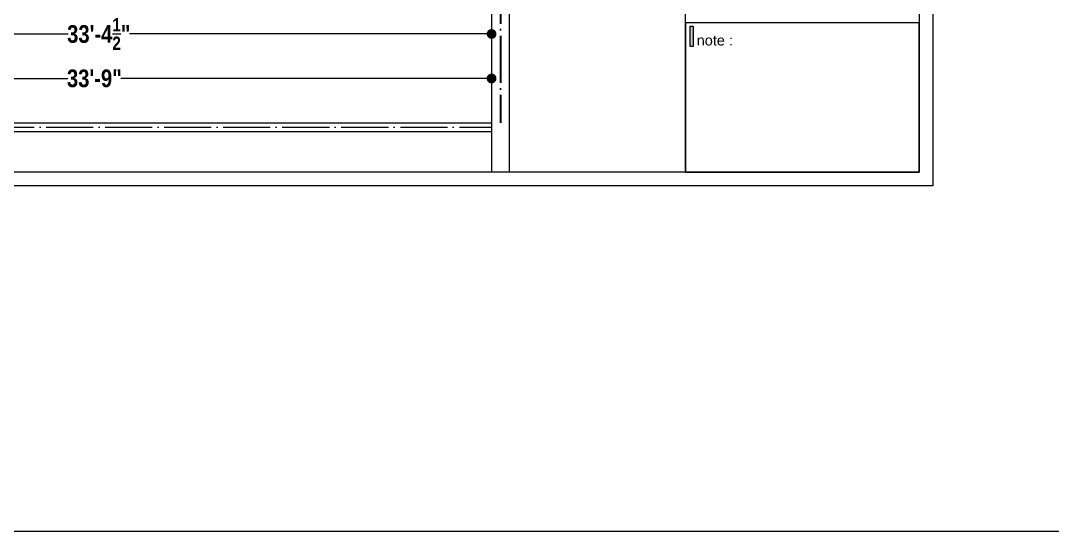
# Model space of a CAD drawing. Header units: millimetres. Extents: x 56222 to 3066687, y -650199 to -121287.
# Drawn here: x 152133 to 152659, y -174482 to -174222 of the extents above; entities that cross this region are included whole.
import ezdxf

# ---------------------------------------------------------------- set-up
doc = ezdxf.new("R2010")
doc.units = ezdxf.units.MM
doc.header["$MEASUREMENT"] = 0
doc.header["$PDMODE"] = 35
doc.linetypes.add('ACAD_ISO04W100', pattern=[30, 24, -3, 0, -3])
doc.layers.get('Defpoints').update_dxf_attribs({"color": 220})
for name, color, linetype, lineweight in [('GROUND FLOOR', 7, 'Continuous', 9), ('SECTION', 7, 'Continuous', 9), ('X_PLOT', 1, 'Continuous', 9), ('X_SHEET', 7, 'Continuous', 9), ('XX~SLAB ( BEAM )~ ( DIM )', 7, 'Continuous', 9)]:
    doc.layers.add(name, color=color, linetype=linetype, lineweight=lineweight)
doc.styles.add('Cn_BT_9 ( BOLD )', font='swisscb.ttf', dxfattribs={"height": 9})
doc.styles.get("Standard").update_dxf_attribs({"font": 'arial.ttf', "height": 6})
doc.dimstyles.new('Cn_BT_9 ( BOLD )', dxfattribs={"dimtxt": 9, "dimasz": 5, "dimexe": 1.5, "dimexo": 0, "dimgap": 0.09, "dimtad": 0, "dimzin": 3, "dimdsep": 46, "dimlunit": 4, "dimtxsty": 'Cn_BT_9 ( BOLD )', "dimblk": 'DOT', "dimcen": 0.09, "dimdle": 1.5, "dimclrd": 251, "dimclre": 251, "dimclrt": 5, "dimadec": 0, "dimazin": 0, "dimtfac": 0.75, "dimtofl": 0, "dimtmove": 0, "dimatfit": 3, "dimfxl": 0, "dimtolj": 1, "dimtzin": 0, "dimlwd": 15, "dimlwe": 15, "dimarcsym": 0})

# ---------------------------------------------------------------- blocks, each defined once
blk = doc.blocks.new('_Dot')
at = {"color": 0, "linetype": 'ByBlock', "lineweight": -2}
blk.add_line((-0.5, 0), (-1, 0), dxfattribs=at)
at = {"color": 0, "linetype": 'ByBlock', "const_width": 0.5}
blk.add_lwpolyline([(-0.25, 0, 1), (0.25, 0, 1)], format="xyb", close=True, dxfattribs=at)
blk = doc.blocks.new('*D116')
at = {"layer": 'Defpoints', "color": 0, "lineweight": 0, "transparency": 16777216}
for p in [(151972.71, -174173.68), (152373.21, -174173.68), (152373.21, -174228.73)]:
    blk.add_point(p, dxfattribs=at)
at = {"layer": 'XX~SLAB ( BEAM )~ ( DIM )', "color": 251, "lineweight": 15, "transparency": 16777216}
for p, q in [((151972.71, -174173.68), (151972.71, -174230.23)), ((152373.21, -174173.68), (152373.21, -174230.23)), ((151977.71, -174228.73), (152157.32, -174228.73)), ((152368.21, -174228.73), (152188.6, -174228.73))]:
    blk.add_line(p, q, dxfattribs=at)
at = {"layer": 'XX~SLAB ( BEAM )~ ( DIM )', "color": 251, "lineweight": 15, "transparency": 16777216, "xscale": 5, "yscale": 5, "zscale": 5, "rotation": 180}
blk.add_blockref('_Dot', (151972.71, -174228.73), dxfattribs=at)
at = {"layer": 'XX~SLAB ( BEAM )~ ( DIM )', "color": 251, "lineweight": 15, "transparency": 16777216, "xscale": 5, "yscale": 5, "zscale": 5}
blk.add_blockref('_Dot', (152373.21, -174228.73), dxfattribs=at)
at = {"layer": 'XX~SLAB ( BEAM )~ ( DIM )', "color": 5, "transparency": 16777216, "insert": (152172.96, -174228.73), "char_height": 9, "attachment_point": 5, "style": 'Cn_BT_9 ( BOLD )'}
blk.add_mtext('\\A1;33\'-4{\\H0.75x;\\S1/2;}"', dxfattribs=at)
blk = doc.blocks.new('*D115')
at = {"layer": 'Defpoints', "color": 0, "lineweight": 0, "transparency": 16777216}
for p in [(151968.21, -174173.68), (152373.21, -174173.68), (152373.21, -174251.4)]:
    blk.add_point(p, dxfattribs=at)
at = {"layer": 'XX~SLAB ( BEAM )~ ( DIM )', "color": 251, "lineweight": 15, "transparency": 16777216}
for p, q in [((151968.21, -174173.68), (151968.21, -174252.9)), ((152373.21, -174173.68), (152373.21, -174252.9)), ((151973.21, -174251.4), (152157.14, -174251.4)), ((152368.21, -174251.4), (152184.28, -174251.4))]:
    blk.add_line(p, q, dxfattribs=at)
at = {"layer": 'XX~SLAB ( BEAM )~ ( DIM )', "color": 251, "lineweight": 15, "transparency": 16777216, "xscale": 5, "yscale": 5, "zscale": 5, "rotation": 180}
blk.add_blockref('_Dot', (151968.21, -174251.4), dxfattribs=at)
at = {"layer": 'XX~SLAB ( BEAM )~ ( DIM )', "color": 251, "lineweight": 15, "transparency": 16777216, "xscale": 5, "yscale": 5, "zscale": 5}
blk.add_blockref('_Dot', (152373.21, -174251.4), dxfattribs=at)
at = {"layer": 'XX~SLAB ( BEAM )~ ( DIM )', "color": 5, "transparency": 16777216, "insert": (152170.71, -174251.4), "char_height": 9, "attachment_point": 5, "style": 'Cn_BT_9 ( BOLD )'}
blk.add_mtext('\\A1;33\'-9"', dxfattribs=at)

msp = doc.modelspace()

# ---------------------------------------------------------------- hatches: boundary and pattern name
at = {"layer": 'X_SHEET', "ltscale": 0.25}
h = msp.add_hatch(color=0, dxfattribs=at)
h.dxf.hatch_style = 1
h.paths.add_polyline_path([(152475.9888, -174224.7792), (152474.3867, -174224.7792), (152474.3867, -174235.0834), (152475.9888, -174235.0834)])

# ---------------------------------------------------------------- linework, layer by layer
at = {"layer": 'GROUND FLOOR'}
for p, q in [((152373.2071, -173778.1275), (152373.2071, -174299.0603)), ((152382.2071, -173778.1275), (152382.2071, -174299.0603)), ((151877.4571, -174273.9264), (152373.2071, -174273.9264)), ((151872.9571, -174278.4264), (152373.2071, -174278.4264))]:
    msp.add_line(p, q, dxfattribs=at)
at = {"layer": 'GROUND FLOOR', "color": 1, "linetype": 'ACAD_ISO04W100'}
msp.add_lwpolyline([(152373.2071, -173813.6764), (151875.2071, -173813.6764), (151875.2071, -174276.1764), (152373.2071, -174276.1764)], dxfattribs=at)
at = {"layer": 'SECTION'}
msp.add_lwpolyline([(151738.1305, -172937.5341), (154870.4708, -172937.5341), (154870.4708, -174482.123), (151738.1305, -174482.123)], close=True, dxfattribs=at)
at = {"layer": 'X_PLOT', "linetype": 'ACAD_ISO04W100', "lineweight": 30}
msp.add_line((152377.7071, -173778.1275), (152377.7071, -174273.9264), dxfattribs=at)
at = {"layer": 'X_SHEET'}
for points in [[(152598.1826, -174306.0603), (151831.0342, -174306.0603), (151831.0342, -173771.1275), (152598.1826, -173771.1275)], [(152591.1826, -174299.0603), (151838.0342, -174299.0603), (151838.0342, -173778.1275), (152591.1826, -173778.1275)], [(152472.042, -173778.1275), (152591.1826, -173778.1275), (152591.1827, -174299.0603), (152472.0421, -174299.0603)], [(152591.1825, -174223.0527), (152472.042, -174223.0527), (152472.0422, -174299.0603), (152591.1827, -174299.0603)]]:
    msp.add_lwpolyline(points, close=True, dxfattribs=at)
at = {"layer": 'X_SHEET', "color": 0, "ltscale": 0.25}
msp.add_lwpolyline([(152474.3867, -174224.7792), (152475.9888, -174224.7792), (152475.9888, -174235.0834), (152474.3867, -174235.0834)], close=True, dxfattribs=at)

# ---------------------------------------------------------------- texts
at = {"layer": 'X_SHEET', "color": 29, "ltscale": 0.25, "insert": (152477.7902, -174229.3274), "char_height": 5.280173, "attachment_point": 1}
msp.add_mtext('{\\C0;note :}', dxfattribs=at)

# ---------------------------------------------------------------- dimensions: what is measured, and where the dimension line sits
at = {"layer": 'XX~SLAB ( BEAM )~ ( DIM )'}
for base, p1, picture, middle in [((152373.2071, -174251.4037), (151968.2071, -174173.6764), '*D115', (152170.7071, -174251.4037)), ((152373.2071, -174228.7265), (151972.7071, -174173.6764), '*D116', (152172.9571, -174228.7265))]:
    dim = msp.add_linear_dim(base=base, p1=p1, p2=(152373.2071, -174173.6764), dimstyle='Cn_BT_9 ( BOLD )', dxfattribs=at)
    dim.commit()
    dim.dimension.update_dxf_attribs({"geometry": picture, "text_midpoint": middle})

doc.saveas('drawing.dxf')
